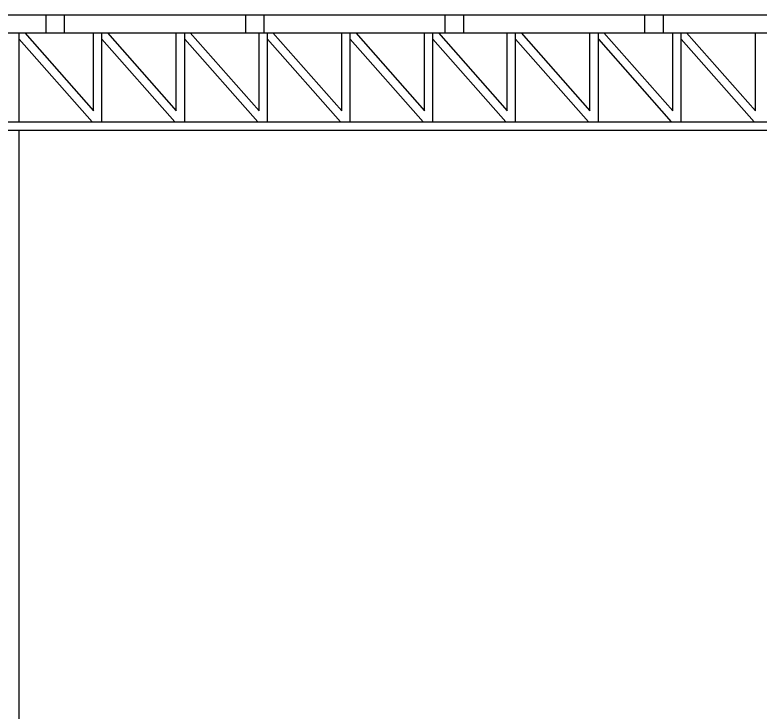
# Model space of a CAD drawing. Header units: millimetres. Extents: x -17017 to 2697, y 1903 to 18260.
# Drawn here: x -16979.08 to -16977.298, y 18248.653 to 18250.32 of the extents above; entities that cross this region are included whole.
import ezdxf

# ---------------------------------------------------------------- set-up
doc = ezdxf.new("R2010")
doc.units = ezdxf.units.MM
doc.layers.add('55', color=7, linetype='Continuous')

msp = doc.modelspace()

# ---------------------------------------------------------------- linework, layer by layer
at = {"layer": '55', "linetype": 'ByBlock'}
for p, q in [((-16982.3021, 18250.3204), (-16975.1442, 18250.3204)), ((-16982.3332, 18250.2775), (-16975.4789, 18250.2775)), ((-16979.0695, 18250.0646), (-16979.0695, 18250.2775)), ((-16979.0695, 18250.2624), (-16978.8951, 18250.0646)), ((-16979.0562, 18250.2775), (-16978.8918, 18250.0911)), ((-16978.8918, 18250.0911), (-16978.8918, 18250.2775)), ((-16978.8718, 18250.0646), (-16978.8718, 18250.2775)), ((-16978.8718, 18250.2624), (-16978.6973, 18250.0646)), ((-16978.8584, 18250.2775), (-16978.694, 18250.0911)), ((-16978.694, 18250.0911), (-16978.694, 18250.2775)), ((-16978.674, 18250.0646), (-16978.674, 18250.2775)), ((-16978.674, 18250.2624), (-16978.4995, 18250.0646)), ((-16978.6607, 18250.2775), (-16978.4962, 18250.0911)), ((-16978.4962, 18250.0911), (-16978.4962, 18250.2775)), ((-16978.4762, 18250.0646), (-16978.4762, 18250.2775)), ((-16978.4762, 18250.2624), (-16978.3018, 18250.0646)), ((-16978.4629, 18250.2775), (-16978.2984, 18250.0911)), ((-16978.2984, 18250.0911), (-16978.2984, 18250.2775)), ((-16978.2784, 18250.0646), (-16978.2784, 18250.2775)), ((-16978.2784, 18250.2624), (-16978.104, 18250.0646)), ((-16978.2651, 18250.2775), (-16978.1007, 18250.0911)), ((-16978.1007, 18250.0911), (-16978.1007, 18250.2775)), ((-16978.0807, 18250.0646), (-16978.0807, 18250.2775)), ((-16978.0807, 18250.2624), (-16977.9062, 18250.0646)), ((-16978.0673, 18250.2775), (-16977.9029, 18250.0911)), ((-16977.9029, 18250.0911), (-16977.9029, 18250.2775)), ((-16977.8829, 18250.0646), (-16977.8829, 18250.2775)), ((-16977.8829, 18250.2624), (-16977.7085, 18250.0646)), ((-16977.8696, 18250.2775), (-16977.7051, 18250.0911)), ((-16977.7051, 18250.0911), (-16977.7051, 18250.2775)), ((-16977.6851, 18250.0646), (-16977.6851, 18250.2775)), ((-16977.6851, 18250.2624), (-16977.5107, 18250.0646)), ((-16977.6718, 18250.2775), (-16977.5074, 18250.0911)), ((-16977.5074, 18250.0911), (-16977.5074, 18250.2775)), ((-16977.4874, 18250.0646), (-16977.4874, 18250.2775)), ((-16977.4874, 18250.2624), (-16977.3129, 18250.0646)), ((-16977.474, 18250.2775), (-16977.3096, 18250.0911)), ((-16977.3096, 18250.0911), (-16977.3096, 18250.2775)), ((-16982.1973, 18250.0646), (-16975.0864, 18250.0646)), ((-16982.1973, 18250.0446), (-16975.0864, 18250.0446)), ((-16979.0702, 18250.0446), (-16979.0702, 18247.9153))]:
    msp.add_line(p, q, dxfattribs=at)
for points in [[(-16979.0054, 18250.2775), (-16979.0054, 18250.3204)], [(-16978.9617, 18250.3204), (-16978.9617, 18250.2775)], [(-16978.5282, 18250.2775), (-16978.5282, 18250.3204)], [(-16978.4845, 18250.3204), (-16978.4845, 18250.2775)], [(-16978.051, 18250.2775), (-16978.051, 18250.3204)], [(-16978.0073, 18250.3204), (-16978.0073, 18250.2775)], [(-16977.5738, 18250.2775), (-16977.5738, 18250.3204)], [(-16977.5302, 18250.3204), (-16977.5302, 18250.2775)]]:
    msp.add_lwpolyline(points, dxfattribs=at)

doc.saveas('drawing.dxf')
